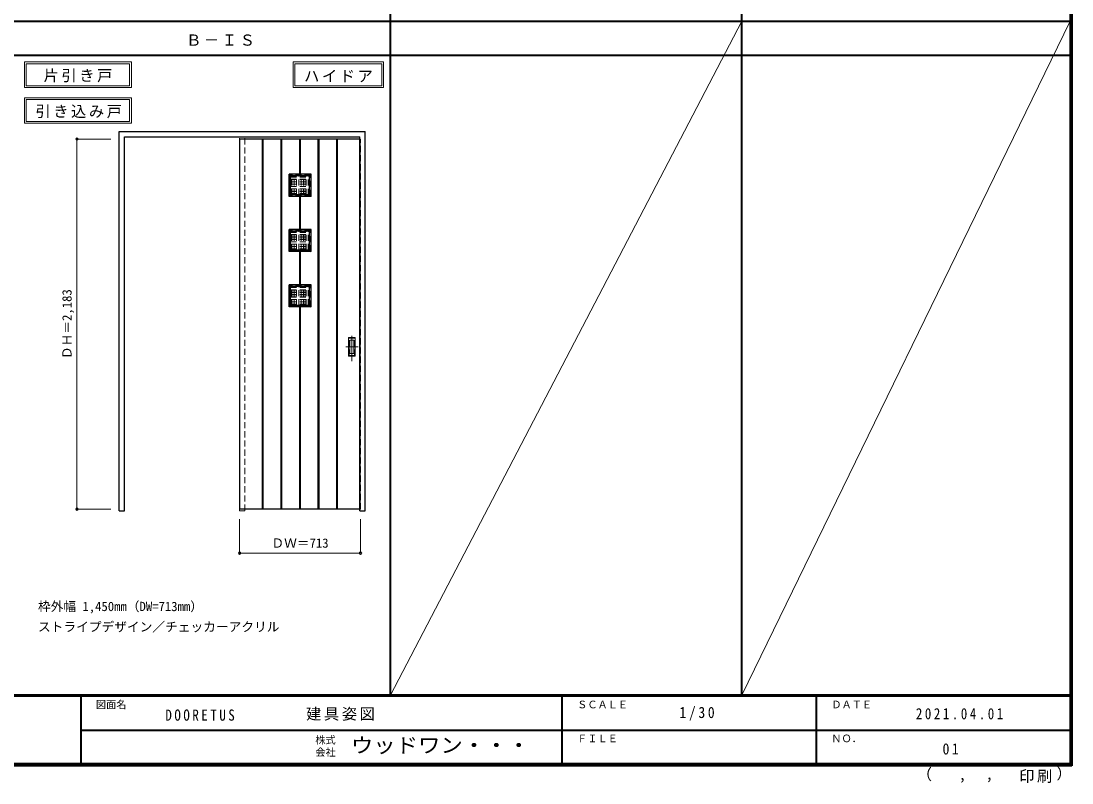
# Model space of a CAD drawing. Units: millimetres, scale not verified. Extents: x -6000 to 5700, y -4307 to 4175.
# Drawn here: x -502 to 5700, y -4307 to 186 of the extents above; entities that cross this region are included whole.
import ezdxf
from ezdxf.enums import TextEntityAlignment as Align

# ---------------------------------------------------------------- set-up
doc = ezdxf.new("R2010")
doc.units = ezdxf.units.MM
doc.header["$LTSCALE"] = 30
doc.header["$PDMODE"] = 32
doc.header["$PDSIZE"] = 15
doc.linetypes.add('CHAIN1', pattern=[8, 5, -1, 1, -1])
doc.linetypes.add('DASHED1', pattern=[1.8, 1.2, -0.6])
for name, color, linetype, lineweight in [('0-2_扉', 4, 'DASHED1', 9), ('0-3_仕上げ', 3, 'Continuous', 25), ('0-4_枠', 3, 'Continuous', 25), ('0-A_文字', 7, 'Continuous', 18), ('0-B_寸法', 7, 'Continuous', 18), ('0-C_ハッチ', 4, 'DASHED1', 9), ('F-1_枠', 6, 'Continuous', 40), ('F-A_文字', 7, 'Continuous', 18)]:
    doc.layers.add(name, color=color, linetype=linetype, lineweight=lineweight)
doc.styles.add('ＭＳ ゴシック', font='')
doc.styles.get('ＭＳ ゴシック').set_extended_font_data('MS Gothic')

msp = doc.modelspace()

# ---------------------------------------------------------------- linework, layer by layer
at = {"layer": '0-2_扉'}
for p, q in [((788, -509.75), (788, -513.75)), ((1498, -509.75), (1501, -509.75)), ((1501, -2692.75), (1501, -509.75)), ((1498, -2692.75), (1501, -2692.75))]:
    msp.add_line(p, q, dxfattribs=at)
at = {"layer": '0-2_扉', "color": 3, "linetype": 'Continuous', "lineweight": 25}
for p, q in [((788, -509.75), (788, -2692.75)), ((1499, -509.75), (788, -509.75)), ((1499, -2692.75), (788, -2692.75))]:
    msp.add_line(p, q, dxfattribs=at)
at = {"layer": '0-3_仕上げ'}
for p, q in [((790, -2692.75), (790, -509.75)), ((922.5, -2692.75), (922.5, -509.75)), ((926.5, -2692.75), (926.5, -509.75)), ((1032.5, -2692.75), (1032.5, -509.75)), ((1036.5, -2692.75), (1036.5, -509.75)), ((1142.5, -717.75), (1142.5, -509.75)), ((1146.5, -717.75), (1146.5, -509.75)), ((1252.5, -2692.75), (1252.5, -509.75)), ((1256.5, -2692.75), (1256.5, -509.75)), ((1362.5, -2692.75), (1362.5, -509.75)), ((1366.5, -2692.75), (1366.5, -509.75)), ((1499, -2692.75), (1499, -509.75)), ((1209.5, -717.75), (1079.5, -717.75)), ((1079.5, -847.75), (1079.5, -717.75)), ((1079.5, -717.75), (1088.5, -726.75)), ((1200.5, -726.75), (1088.5, -726.75)), ((1088.5, -838.75), (1088.5, -726.75)), ((1200.5, -726.75), (1209.5, -717.75)), ((1200.5, -838.75), (1200.5, -726.75)), ((1209.5, -847.75), (1209.5, -717.75)), ((1209.5, -847.75), (1079.5, -847.75)), ((1142.5, -1043.75), (1142.5, -847.75)), ((1146.5, -1043.75), (1146.5, -847.75)), ((1200.5, -838.75), (1209.5, -847.75)), ((1209.5, -1043.75), (1079.5, -1043.75)), ((1079.5, -1173.75), (1079.5, -1043.75)), ((1079.5, -1043.75), (1088.5, -1052.75)), ((1200.5, -1052.75), (1088.5, -1052.75)), ((1088.5, -1164.75), (1088.5, -1052.75)), ((1200.5, -1052.75), (1209.5, -1043.75)), ((1200.5, -1164.75), (1200.5, -1052.75)), ((1209.5, -1173.75), (1209.5, -1043.75)), ((1209.5, -1173.75), (1079.5, -1173.75)), ((1142.5, -1369.75), (1142.5, -1173.75)), ((1146.5, -1369.75), (1146.5, -1173.75)), ((1200.5, -1164.75), (1209.5, -1173.75)), ((1209.5, -1369.75), (1079.5, -1369.75)), ((1079.5, -1499.75), (1079.5, -1369.75)), ((1079.5, -1369.75), (1088.5, -1378.75)), ((1200.5, -1378.75), (1088.5, -1378.75)), ((1088.5, -1490.75), (1088.5, -1378.75)), ((1200.5, -1378.75), (1209.5, -1369.75)), ((1200.5, -1490.75), (1200.5, -1378.75)), ((1209.5, -1499.75), (1209.5, -1369.75)), ((1209.5, -1499.75), (1079.5, -1499.75)), ((1142.5, -2692.75), (1142.5, -1499.75)), ((1146.5, -2692.75), (1146.5, -1499.75)), ((1200.5, -1490.75), (1209.5, -1499.75))]:
    msp.add_line(p, q, dxfattribs=at)
at = {"layer": '0-3_仕上げ', "color": 7, "lineweight": 18}
for p, q in [((924.5, -2692.75), (924.5, -509.75)), ((1034.5, -2692.75), (1034.5, -509.75)), ((1144.5, -717.75), (1144.5, -509.75)), ((1254.5, -2692.75), (1254.5, -509.75)), ((1364.5, -2692.75), (1364.5, -509.75)), ((1144.5, -1043.75), (1144.5, -847.75)), ((1144.5, -1369.75), (1144.5, -1173.75)), ((1144.5, -2692.75), (1144.5, -1499.75))]:
    msp.add_line(p, q, dxfattribs=at)
at = {"layer": '0-3_仕上げ', "linetype": 'DASHED1'}
for p, q in [((1207.5, -719.75), (1081.5, -719.75)), ((1207.5, -845.75), (1207.5, -719.75)), ((1207.5, -1045.75), (1081.5, -1045.75)), ((1207.5, -1171.75), (1207.5, -1045.75)), ((1207.5, -1371.75), (1081.5, -1371.75)), ((1207.5, -1497.75), (1207.5, -1371.75))]:
    msp.add_line(p, q, dxfattribs=at)
for points in [[(1207.5, -845.75), (1081.5, -845.75), (1081.5, -719.75)], [(1207.5, -1171.75), (1081.5, -1171.75), (1081.5, -1045.75)], [(1207.5, -1497.75), (1081.5, -1497.75), (1081.5, -1371.75)]]:
    msp.add_lwpolyline(points, dxfattribs=at)
at = {"layer": '0-3_仕上げ'}
for points in [[(1200.5, -838.75), (1088.5, -838.75), (1079.5, -847.75)], [(1200.5, -1164.75), (1088.5, -1164.75), (1079.5, -1173.75)], [(1200.5, -1490.75), (1088.5, -1490.75), (1079.5, -1499.75)]]:
    msp.add_lwpolyline(points, dxfattribs=at)
at = {"layer": '0-4_枠'}
for p, q in [((78, -466.25), (1528, -466.25)), ((78, -2701.25), (78, -466.25)), ((1528, -2701.25), (1528, -466.25)), ((108, -496.25), (1498, -496.25)), ((1498, -2701.25), (1498, -496.25)), ((1498, -2701.25), (1528, -2701.25))]:
    msp.add_line(p, q, dxfattribs=at)
at = {"layer": '0-4_枠', "color": 4, "linetype": 'DASHED1', "lineweight": 9}
for p, q in [((788, -2701.25), (788, -496.25)), ((818, -2701.25), (818, -496.25)), ((788, -2701.25), (818, -2701.25))]:
    msp.add_line(p, q, dxfattribs=at)
at = {"layer": '0-4_枠'}
msp.add_lwpolyline([(78, -2701.25), (108, -2701.25), (108, -496.25)], dxfattribs=at)
at = {"layer": '0-A_文字'}
for p, q in [((-482, -55.5), (-482, -205.5)), ((1103.67, -55.5), (1103.67, -205.5)), ((-472, -65.5), (-472, -195.5)), ((-472, -65.5), (139.03, -65.5)), ((139.03, -65.5), (139.03, -195.5)), ((1113.67, -65.5), (1628, -65.5)), ((1628, -65.5), (1628, -195.5)), ((-482, -205.5), (149.03, -205.5)), ((-472, -195.5), (139.03, -195.5)), ((1103.67, -205.5), (1638, -205.5)), ((-482, -266.97), (-482, -416.97)), ((-472, -276.97), (-472, -406.97)), ((-472, -276.97), (139.03, -276.97)), ((139.03, -276.97), (139.03, -406.97)), ((-482, -416.97), (149.03, -416.97)), ((-472, -406.97), (139.03, -406.97))]:
    msp.add_line(p, q, dxfattribs=at)
for points in [[(-482, -55.5), (149.03, -55.5), (149.03, -205.5)], [(1103.67, -55.5), (1638, -55.5), (1638, -205.5)], [(1113.67, -65.5), (1113.67, -195.5), (1628, -195.5)], [(-482, -266.97), (149.03, -266.97), (149.03, -416.97)]]:
    msp.add_lwpolyline(points, dxfattribs=at)
at = {"layer": '0-B_寸法', "color": 4, "lineweight": 9}
for p, q in [((-172, -509.75), (-172, -2692.75)), ((-172, -509.75), (28, -509.75)), ((-172, -2692.75), (28, -2692.75)), ((788, -2951.25), (788, -2751.25)), ((1501, -2951.25), (1501, -2751.25)), ((1501, -2951.25), (788, -2951.25))]:
    msp.add_line(p, q, dxfattribs=at)
at = {"layer": '0-B_寸法', "linetype": 'CHAIN1'}
for p, q in [((1450, -1820.48), (1450, -1649.63)), ((1488.07, -1735.25), (1415.56, -1735.25))]:
    msp.add_line(p, q, dxfattribs=at)
at = {"layer": '0-B_寸法'}
for p, q in [((1469, -1680.25), (1431, -1680.25)), ((1431, -1790.25), (1431, -1680.25)), ((1462.5, -1696.25), (1437.5, -1696.25)), ((1437.5, -1774.25), (1437.5, -1696.25)), ((1462.5, -1774.25), (1462.5, -1696.25)), ((1469, -1790.25), (1469, -1680.25)), ((1469, -1790.25), (1431, -1790.25)), ((1462.5, -1774.25), (1437.5, -1774.25))]:
    msp.add_line(p, q, dxfattribs=at)
at = {"layer": '0-B_寸法', "linetype": 'DASHED1'}
for p, q in [((1434, -1786.25), (1434, -1684.25)), ((1466, -1786.25), (1434, -1786.25))]:
    msp.add_line(p, q, dxfattribs=at)
msp.add_lwpolyline([(1466, -1786.25), (1466, -1684.25), (1434, -1684.25)], dxfattribs=at)
at = {"layer": '0-B_寸法'}
for p in [(-172, -509.75), (-172, -2692.75), (788, -2951.25), (1501, -2951.25)]:
    msp.add_point(p, dxfattribs=at)
at = {"layer": '0-C_ハッチ'}
for p, q in [((1088.5, -733.25), (1200.5, -733.25)), ((1088.5, -734.25), (1200.5, -734.25)), ((1095, -838.75), (1095, -726.75)), ((1096, -838.75), (1096, -726.75)), ((1109, -838.75), (1109, -726.75)), ((1110, -838.75), (1110, -726.75)), ((1123, -838.75), (1123, -726.75)), ((1124, -838.75), (1124, -726.75)), ((1137, -838.75), (1137, -726.75)), ((1138, -838.75), (1138, -726.75)), ((1151, -838.75), (1151, -726.75)), ((1152, -838.75), (1152, -726.75)), ((1165, -838.75), (1165, -726.75)), ((1166, -838.75), (1166, -726.75)), ((1179, -838.75), (1179, -726.75)), ((1180, -838.75), (1180, -726.75)), ((1193, -838.75), (1193, -726.75)), ((1194, -838.75), (1194, -726.75)), ((1088.5, -747.25), (1200.5, -747.25)), ((1088.5, -748.25), (1200.5, -748.25)), ((1088.5, -761.25), (1200.5, -761.25)), ((1088.5, -762.25), (1200.5, -762.25)), ((1088.5, -775.25), (1200.5, -775.25)), ((1088.5, -776.25), (1200.5, -776.25)), ((1088.5, -789.25), (1200.5, -789.25)), ((1088.5, -790.25), (1200.5, -790.25)), ((1088.5, -803.25), (1200.5, -803.25)), ((1088.5, -804.25), (1200.5, -804.25)), ((1088.5, -817.25), (1200.5, -817.25)), ((1088.5, -818.25), (1200.5, -818.25)), ((1088.5, -831.25), (1200.5, -831.25)), ((1088.5, -832.25), (1200.5, -832.25)), ((1095, -1164.75), (1095, -1052.75)), ((1096, -1164.75), (1096, -1052.75)), ((1109, -1164.75), (1109, -1052.75)), ((1110, -1164.75), (1110, -1052.75)), ((1123, -1164.75), (1123, -1052.75)), ((1124, -1164.75), (1124, -1052.75)), ((1137, -1164.75), (1137, -1052.75)), ((1138, -1164.75), (1138, -1052.75)), ((1151, -1164.75), (1151, -1052.75)), ((1152, -1164.75), (1152, -1052.75)), ((1165, -1164.75), (1165, -1052.75)), ((1166, -1164.75), (1166, -1052.75)), ((1179, -1164.75), (1179, -1052.75)), ((1180, -1164.75), (1180, -1052.75)), ((1193, -1164.75), (1193, -1052.75)), ((1194, -1164.75), (1194, -1052.75)), ((1088.5, -1059.25), (1200.5, -1059.25)), ((1088.5, -1060.25), (1200.5, -1060.25)), ((1088.5, -1073.25), (1200.5, -1073.25)), ((1088.5, -1074.25), (1200.5, -1074.25)), ((1088.5, -1087.25), (1200.5, -1087.25)), ((1088.5, -1088.25), (1200.5, -1088.25)), ((1088.5, -1101.25), (1200.5, -1101.25)), ((1088.5, -1102.25), (1200.5, -1102.25)), ((1088.5, -1115.25), (1200.5, -1115.25)), ((1088.5, -1116.25), (1200.5, -1116.25)), ((1088.5, -1129.25), (1200.5, -1129.25)), ((1088.5, -1130.25), (1200.5, -1130.25)), ((1088.5, -1143.25), (1200.5, -1143.25)), ((1088.5, -1144.25), (1200.5, -1144.25)), ((1088.5, -1157.25), (1200.5, -1157.25)), ((1088.5, -1158.25), (1200.5, -1158.25)), ((1088.5, -1385.25), (1200.5, -1385.25)), ((1088.5, -1386.25), (1200.5, -1386.25)), ((1088.5, -1399.25), (1200.5, -1399.25)), ((1088.5, -1400.25), (1200.5, -1400.25)), ((1088.5, -1413.25), (1200.5, -1413.25)), ((1088.5, -1414.25), (1200.5, -1414.25)), ((1095, -1490.75), (1095, -1378.75)), ((1096, -1490.75), (1096, -1378.75)), ((1109, -1490.75), (1109, -1378.75)), ((1110, -1490.75), (1110, -1378.75)), ((1123, -1490.75), (1123, -1378.75)), ((1124, -1490.75), (1124, -1378.75)), ((1137, -1490.75), (1137, -1378.75)), ((1138, -1490.75), (1138, -1378.75)), ((1151, -1490.75), (1151, -1378.75)), ((1152, -1490.75), (1152, -1378.75)), ((1165, -1490.75), (1165, -1378.75)), ((1166, -1490.75), (1166, -1378.75)), ((1179, -1490.75), (1179, -1378.75)), ((1180, -1490.75), (1180, -1378.75)), ((1193, -1490.75), (1193, -1378.75)), ((1194, -1490.75), (1194, -1378.75)), ((1088.5, -1427.25), (1200.5, -1427.25)), ((1088.5, -1428.25), (1200.5, -1428.25)), ((1088.5, -1441.25), (1200.5, -1441.25)), ((1088.5, -1442.25), (1200.5, -1442.25)), ((1088.5, -1455.25), (1200.5, -1455.25)), ((1088.5, -1456.25), (1200.5, -1456.25)), ((1088.5, -1469.25), (1200.5, -1469.25)), ((1088.5, -1470.25), (1200.5, -1470.25)), ((1088.5, -1483.25), (1200.5, -1483.25)), ((1088.5, -1484.25), (1200.5, -1484.25))]:
    msp.add_line(p, q, dxfattribs=at)
at = {"layer": 'F-1_枠'}
for p, q in [((1678, -3790), (1678, 4175)), ((3752, -3790), (3752, 4175)), ((5690, 4175), (5690, -4205)), ((5695, 4175), (5695, -4205)), ((5700, 4175), (5700, -4205)), ((-6000, 184.5), (5700, 184.5)), ((-6000, -15.5), (5700, -15.5)), ((5700, -3790), (-6000, -3790)), ((5700, -3795), (-6000, -3795)), ((-150, -3795), (-150, -4195)), ((2690, -3795), (2690, -4195)), ((4190, -3795), (4190, -4195)), ((-150, -3995), (5690, -3995.01)), ((5700, -4195), (-6000, -4195)), ((5700, -4200), (-6000, -4200)), ((5700, -4205), (-6000, -4205))]:
    msp.add_line(p, q, dxfattribs=at)
at = {"layer": 'F-A_文字'}
for p, q in [((1678, -3790), (3752, 184.5)), ((3752, -3790), (5690, 184.5))]:
    msp.add_line(p, q, dxfattribs=at)

# ---------------------------------------------------------------- texts
at = {"layer": '0-A_文字', "style": 'ＭＳ ゴシック'}
for s, p in [('枠外幅 1,450mm（DW=713mm）', (-402, -3310)), ('ストライプデザイン／チェッカーアクリル', (-402, -3430))]:
    msp.add_text(s, height=54.99, dxfattribs=at).set_placement(p, align=Align.BOTTOM_LEFT)
at = {"layer": '0-A_文字', "char_height": 65.98, "attachment_point": 7, "style": 'ＭＳ ゴシック'}
for s, insert in [('\\T1.17;Ｂ－ＩＳ', (472.5, 39.5)), ('\\T1.17;片引き戸', (-368.98, -175.5)), ('\\T1.17;ハイドア', (1168.34, -175.5)), ('\\T1.17;引き込み戸', (-417.34, -386.97))]:
    msp.add_mtext(s, dxfattribs=dict(at, insert=insert))
at = {"layer": '0-B_寸法', "style": 'ＭＳ ゴシック'}
msp.add_text('ＤＨ＝2,183', height=54.99, rotation=90, dxfattribs=at).set_placement((-187, -1807.5), align=Align.BOTTOM_LEFT)
msp.add_text('ＤＷ＝713', height=54.99, dxfattribs=at).set_placement((975.75, -2936.25), align=Align.BOTTOM_LEFT)
at = {"layer": 'F-A_文字', "style": 'ＭＳ ゴシック'}
for s, height, p in [('図面名', 43.99, (-60, -3880)), ('ＳＣＡＬＥ', 43.99, (2780, -3880)), ('ＤＡＴＥ', 43.99, (4280, -3880)), ('株式', 43.99, (1235, -4089)), ('ＦＩＬＥ', 43.99, (2780, -4080)), ('ＮＯ．', 43.99, (4280, -4080)), ('会社', 43.99, (1235, -4161)), ('（', 65.98, (4784.03, -4308.31)), ('）', 65.98, (5608.4, -4304.13)), (',', 65.98, (5031.28, -4308.31)), (',', 65.98, (5190.2, -4305.53))]:
    msp.add_text(s, height=height, dxfattribs=at).set_placement(p, align=Align.BOTTOM_LEFT)
at = {"layer": 'F-A_文字', "style": 'ＭＳ ゴシック', "width": 1.1}
msp.add_text('ウッドワン・・・', height=87.98, dxfattribs=at).set_placement((1445, -4155), align=Align.BOTTOM_LEFT)
at = {"layer": 'F-A_文字', "char_height": 65.98, "attachment_point": 7, "style": 'ＭＳ ゴシック'}
for s, insert in [('\\T1.39;\\W0.85;DOORETUS', (350, -3940.79)), ('\\T1.17;建具姿図', (1180.42, -3940)), ('\\T1.38;\\W0.9;1/30', (3383.75, -3940)), ('\\T1.39;\\W0.85;2021.04.01', (4778.75, -3932.5)), ('\\T1.36;\\W0.9;01', (4936.25, -4140)), ('\\T1.17;印刷', (5388.15, -4306.92))]:
    msp.add_mtext(s, dxfattribs=dict(at, insert=insert))

doc.saveas('drawing.dxf')
